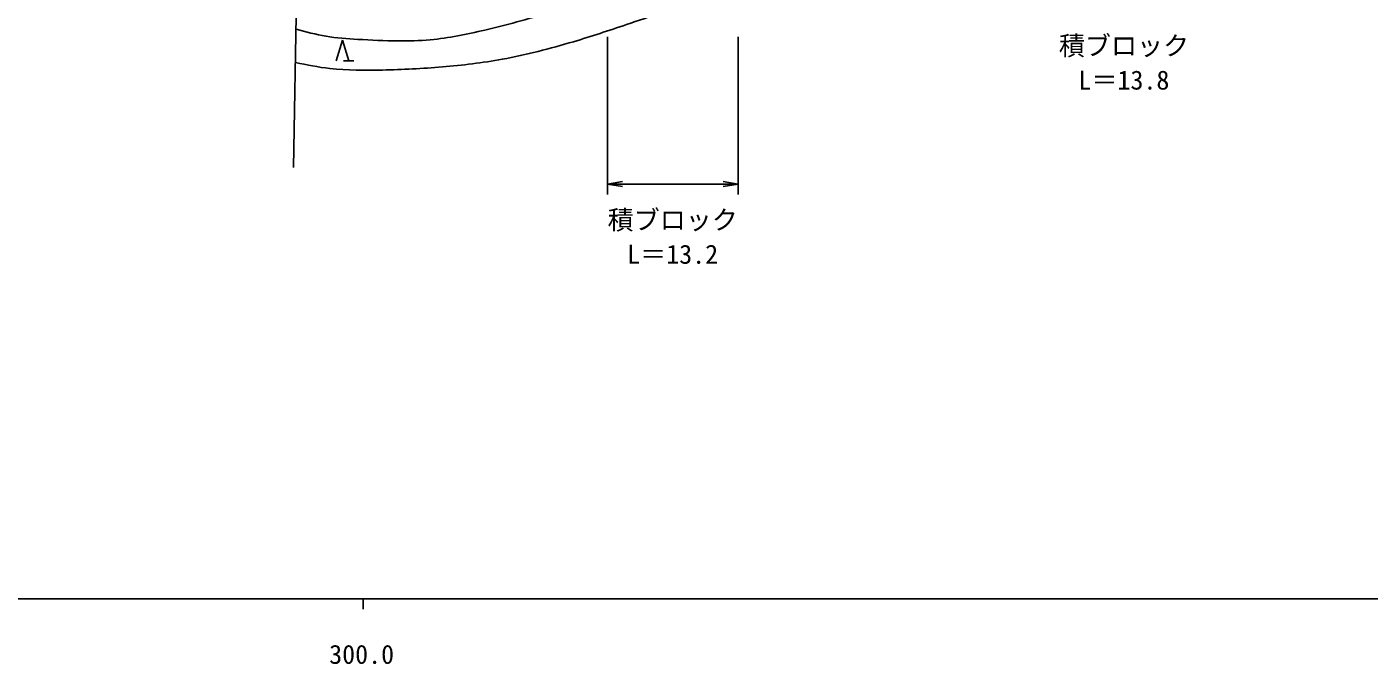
# Model space of a CAD drawing. Units: millimetres, scale not verified. Extents: x 40000 to 680000, y 20000 to 380000.
# Drawn here: x 335699 to 464581, y 198715 to 259966 of the extents above; entities that cross this region are included whole.
import ezdxf
from ezdxf.enums import TextEntityAlignment as Align

# ---------------------------------------------------------------- set-up
doc = ezdxf.new("R2010")
doc.units = ezdxf.units.MM
doc.header["$LTSCALE"] = 1000
for name, color, linetype, lineweight in [('M-BGD', 7, 'Continuous', 25), ('M-BMK-SRVR', 3, 'Continuous', 25), ('M-STR-STR3', 7, 'Continuous', 25), ('M-TTL-BAND', 7, 'Continuous', 25)]:
    doc.layers.add(name, color=color, linetype=linetype, lineweight=lineweight)
doc.styles.add('ＭＳ ゴシック', font='')
doc.styles.get('ＭＳ ゴシック').set_extended_font_data('MS Gothic')

# ---------------------------------------------------------------- blocks, each defined once
blk = doc.blocks.new('open_arrow')
at = {"color": 0, "linetype": 'Continuous', "lineweight": -2}
blk.add_lwpolyline([(7.5, 1.25), (0, 0), (7.5, -1.25)], dxfattribs=at)

msp = doc.modelspace()

# ---------------------------------------------------------------- linework, layer by layer
at = {"layer": 'M-BGD'}
for p, q in [((365408, 256694), (366008, 258694)), ((366008, 258694), (366608, 256694)), ((366108, 256694), (367108, 256694))]:
    msp.add_line(p, q, dxfattribs=at)
for points, knots in [([(361544, 259735), (362500, 259479), (363455, 259223), (364427, 259060), (365437, 258891), (366464, 258822), (367490, 258761), (368773, 258686), (370053, 258623), (371337, 258612), (372372, 258604), (373408, 258629), (374437, 258724), (376200, 258887), (377939, 259254), (379667, 259658), (381733, 260142), (383784, 260679), (385793, 261339), (387209, 261804), (388605, 262329), (390014, 262833), (391095, 263220), (392184, 263593), (393301, 263841), (394478, 264103), (395685, 264225), (396887, 264364), (398361, 264535), (399827, 264730), (401294, 264925), (402601, 265098), (403909, 265271), (405217, 265448), (406686, 265647), (408155, 265851), (409624, 266045), (411080, 266238), (412537, 266422), (413995, 266606)], [0, 0, 0, 0, 1, 1, 1, 2, 2, 2, 3, 3, 3, 4, 4, 4, 5, 5, 5, 6, 6, 6, 7, 7, 7, 8, 8, 8, 9, 9, 9, 10, 10, 10, 11, 11, 11, 12, 12, 12, 13, 13, 13, 13]), ([(361490, 256524), (362590, 256307), (363690, 256089), (364800, 255960), (366468, 255766), (368158, 255771), (369843, 255811), (371766, 255856), (373682, 255947), (375595, 256109), (377522, 256273), (379445, 256509), (381348, 256856), (383656, 257279), (385934, 257866), (388183, 258537), (389890, 259047), (391580, 259605), (393264, 260181), (394378, 260562), (395489, 260951), (396625, 261264), (397375, 261471), (398135, 261644), (398904, 261750), (399769, 261869), (400644, 261903), (401519, 261936)], [0, 0, 0, 0, 1, 1, 1, 2, 2, 2, 3, 3, 3, 4, 4, 4, 5, 5, 5, 6, 6, 6, 7, 7, 7, 8, 8, 8, 9, 9, 9, 9])]:
    msp.add_open_spline(points, degree=3, knots=knots, dxfattribs=at)
at = {"layer": 'M-BMK-SRVR'}
msp.add_line((361654, 266169), (361318, 246435), dxfattribs=at)
at = {"layer": 'M-STR-STR3'}
for p, q in [((391440, 258996), (391440, 243849)), ((403990, 258996), (403990, 243849)), ((391440, 244849), (403990, 244849))]:
    msp.add_line(p, q, dxfattribs=at)
at = {"layer": 'M-TTL-BAND'}
for p, q in [((40000, 205000), (579000, 205000)), ((368000, 205000), (368000, 204000))]:
    msp.add_line(p, q, dxfattribs=at)

# ---------------------------------------------------------------- block references
at = {"layer": 'M-STR-STR3', "xscale": 193, "yscale": 193}
msp.add_blockref('open_arrow', (391440, 244849), dxfattribs=at)
at = {"layer": 'M-STR-STR3', "xscale": 193, "yscale": 193, "rotation": 180}
msp.add_blockref('open_arrow', (403990, 244849), dxfattribs=at)

# ---------------------------------------------------------------- texts
at = {"layer": 'M-STR-STR3', "style": 'ＭＳ ゴシック'}
for s, p in [('積ブロック', (434791, 258152)), ('L＝13.8', (436666, 254852)), ('積ブロック', (391465, 241410)), ('L＝13.2', (393340, 238110))]:
    msp.add_text(s, height=1833, dxfattribs=at).set_placement(p, align=Align.MIDDLE_LEFT)
at = {"layer": 'M-TTL-BAND', "style": 'ＭＳ ゴシック'}
msp.add_text('300.0', height=1833, dxfattribs=at).set_placement((367844, 198195), align=Align.BOTTOM_CENTER)

doc.saveas('drawing.dxf')
